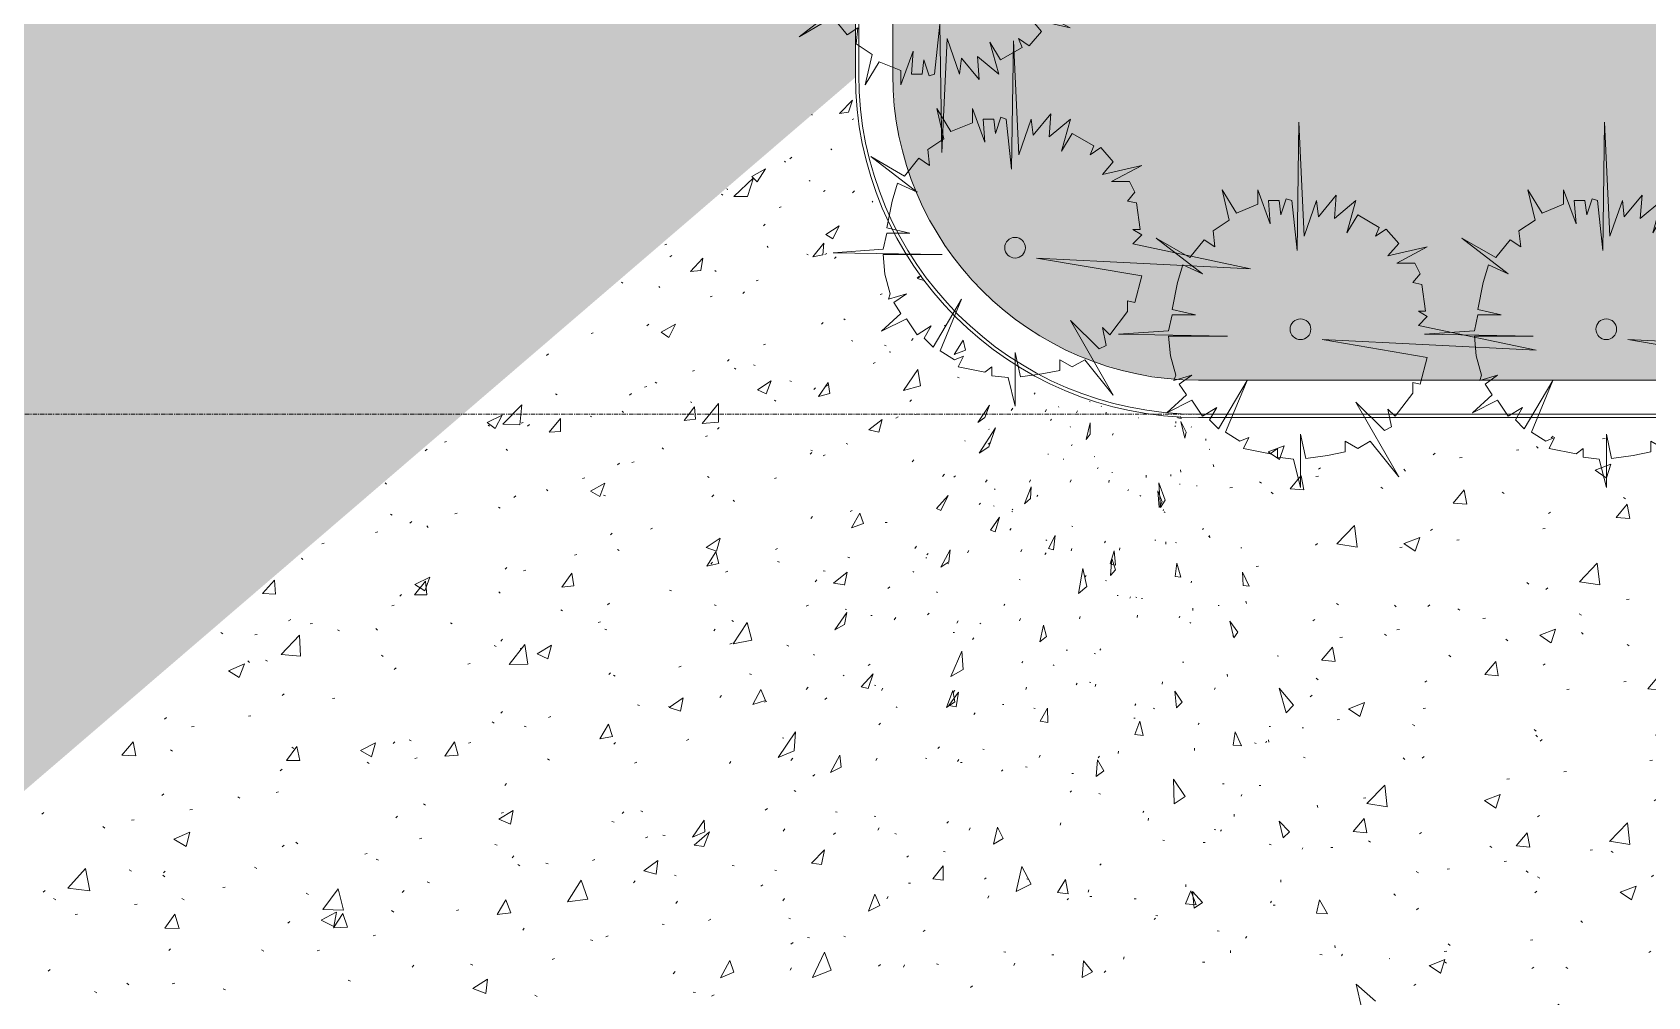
# Model space of a CAD drawing. Header units: millimetres. Extents: x 5357 to 259384, y -16348 to 109893.
# Drawn here: x 28671 to 33425, y 15522 to 18361 of the extents above; entities that cross this region are included whole.
import ezdxf

# ---------------------------------------------------------------- set-up
doc = ezdxf.new("R2010")
doc.units = ezdxf.units.MM
doc.linetypes.add('Grid Line', pattern=[22.225, 12.7, -3.175, 3.175, -3.175])
for name, color, linetype, lineweight in [('A-FLOR', 192, 'Continuous', 9), ('A-FLOR-PATT', 8, 'Continuous', 9), ('A-WALL', 113, 'Continuous', 9), ('G-IMPT', 8, 'Continuous', 9), ('L-PLNT-1', 7, 'Continuous', 9), ('S-GRID-1', 1, 'Grid Line', 9)]:
    doc.layers.add(name, color=color, linetype=linetype, lineweight=lineweight)

# ---------------------------------------------------------------- blocks, each defined once
blk = doc.blocks.new('FP_183-TKCS_MB CẢNH QUAN CÂY XANH')
at = {"layer": 'A-FLOR-PATT'}
for p, q in [((30965.3, 18119.6), (30966.3, 18117.5)), ((31047.3, 18122.4), (31084.9, 18160.9)), ((31047.3, 18122.4), (31073.7, 18125.9)), ((31073.7, 18125.9), (31084.9, 18160.9)), ((31083.9, 18104.4), (31089.3, 18106.5)), ((30885.2, 17981.3), (30888.3, 17978.7)), ((30900.6, 17988.7), (30906.4, 17993.5)), ((31021.8, 18018.2), (31024, 18014.8)), ((30735.7, 17877.3), (30793.5, 17932.7)), ((30776.5, 17877.5), (30793.5, 17932.7)), ((30788.6, 17936.2), (30829.3, 17958.7)), ((30788.6, 17936.2), (30804.8, 17921)), ((30804.8, 17921), (30829.3, 17958.7)), ((30957.1, 17924.8), (30960.4, 17922.4)), ((30699.9, 17884.7), (30703.1, 17882)), ((30715.1, 17900.8), (30717.3, 17897.1)), ((30735.7, 17877.3), (30776.5, 17877.5)), ((30999.5, 17892.7), (31005.1, 17894.9)), ((31085.2, 17888.9), (31090.6, 17893.9)), ((30869.6, 17844.8), (30875.3, 17846.8)), ((31142.5, 17864.3), (31145.4, 17861.3)), ((30822.7, 17791.1), (30828.3, 17796)), ((31006.3, 17766.1), (31045.5, 17791.1)), ((31026.8, 17753.3), (31045.6, 17791.1)), ((30533.1, 17735.2), (30539.1, 17736.9)), ((30967.9, 17700.5), (31000.3, 17740.4)), ((30997.9, 17705.5), (31000.3, 17740.3)), ((31006.3, 17766.1), (31026.8, 17753.4)), ((30547.2, 17699.7), (30553.1, 17704.4)), ((30608.8, 17656.9), (30644.5, 17696)), ((30638.8, 17659.4), (30644.5, 17695.9)), ((30833.8, 17731.3), (30836.7, 17727.9)), ((30950.7, 17707.7), (30954.6, 17705.5)), ((30967.9, 17700.5), (30997.9, 17705.6)), ((31003.5, 17707.2), (31009.3, 17709.5)), ((31031.8, 17695), (31037.1, 17700.2)), ((30608.8, 17656.9), (30638.8, 17659.4)), ((30680, 17659.6), (30683.8, 17657)), ((31275.1, 17636.8), (31280.1, 17642.1)), ((31276.6, 17636.7), (31287.3, 17644.7)), ((30405.5, 17625.9), (30409.2, 17623)), ((30515, 17613.1), (30517.9, 17609.3)), ((30761.9, 17592.1), (30767.4, 17597.1)), ((30801.6, 17629.5), (30807.5, 17631.7)), ((31166.7, 17588.8), (31172.6, 17591.6)), ((31276.6, 17636.7), (31297.8, 17629.8)), ((30666.2, 17582.1), (30672.2, 17584.1)), ((30480.1, 17497), (30485.8, 17501.9)), ((30522.4, 17478.5), (30563.7, 17501.6)), ((30544.3, 17463), (30563.7, 17501.6)), ((30994.1, 17501.7), (30999.2, 17507)), ((31059.3, 17517.8), (31063.2, 17515)), ((31354.7, 17496.8), (31360.7, 17500.2)), ((30315.9, 17474.4), (30322, 17476.1)), ((30522.4, 17478.5), (30544.3, 17463)), ((31081.8, 17453.9), (31086.5, 17452.2)), ((31258.3, 17454), (31263.2, 17459.5)), ((31384.6, 17412.4), (31410.4, 17454.4)), ((31418.1, 17425.5), (31410.4, 17454.4)), ((30184.8, 17409.4), (30190.7, 17414.1)), ((30823.4, 17440.6), (30829.4, 17443)), ((31179.6, 17440.1), (31183.9, 17437.7)), ((31192.9, 17420.8), (31197.9, 17419.5)), ((31384.6, 17412.4), (31418.1, 17425.5)), ((30613.9, 17363.4), (30620, 17365.5)), ((30717.2, 17392.5), (30722.5, 17397.5)), ((30737.7, 17372.4), (30741.5, 17369.1)), ((30793.6, 17381.9), (30798.2, 17379.7)), ((31146.1, 17386.2), (31152.1, 17389.2)), ((31235.3, 17306.5), (31277.8, 17368.1)), ((31285.5, 17320.6), (31277.8, 17368)), ((30473.4, 17316.5), (30479.5, 17318.4)), ((30504.5, 17331.2), (30508.9, 17328.6)), ((30805.8, 17308.8), (30845.8, 17335)), ((30805.8, 17308.8), (30831.5, 17296.7)), ((30831.5, 17296.7), (30845.8, 17335)), ((30900.5, 17335), (30905.3, 17333)), ((30970.9, 17309.6), (30975.9, 17314.9)), ((30985.5, 17289.3), (31013.6, 17330.6)), ((31007.2, 17319.5), (31013.3, 17322.3)), ((31018.6, 17297.4), (31013.7, 17330.6)), ((31235.3, 17306.5), (31285.5, 17320.6)), ((31394.5, 17345.4), (31399.3, 17343.9)), ((30056.5, 17207.9), (30112.1, 17264.1)), ((30105.7, 17205.6), (30112.1, 17264)), ((30211.5, 17297.1), (30215.9, 17294.1)), ((30429.2, 17292.7), (30434.8, 17297.7)), ((30589.7, 17217.9), (30620.5, 17258.4)), ((30608, 17273.5), (30612.7, 17271.1)), ((30622.7, 17222.3), (30620.5, 17258.4)), ((30642.2, 17209.4), (30690.5, 17268.1)), ((30691.1, 17213.1), (30690.5, 17268.1)), ((30855.7, 17278.1), (30859.9, 17275.1)), ((30985.5, 17289.3), (31018.6, 17297.4)), ((31254.1, 17273.8), (31258.8, 17279.5)), ((30009.7, 17212.1), (30053.7, 17233.5)), ((30009.7, 17212.1), (30033.9, 17194.3)), ((30033.9, 17194.3), (30053.7, 17233.5)), ((30109.8, 17210.5), (30116.2, 17212.2)), ((30192.1, 17184.4), (30226, 17224)), ((30225.5, 17186), (30226, 17224)), ((30313.2, 17231.5), (30317.7, 17228.7)), ((30407.7, 17245.5), (30411.5, 17241.7)), ((30589.7, 17217.9), (30622.6, 17222.3)), ((30642.2, 17209.4), (30691.1, 17213.1)), ((31133.1, 17190.7), (31172.2, 17221.1)), ((31162.2, 17183.9), (31172.3, 17221.1)), ((31213, 17225.3), (31219.1, 17228.7)), ((31266.2, 17237.2), (31271.7, 17236.4)), ((30012.6, 17204.4), (30017.1, 17201.3)), ((30056.5, 17207.9), (30105.7, 17205.6)), ((30128.9, 17201.7), (30134.7, 17206.5)), ((30192.1, 17184.4), (30225.5, 17186)), ((30652.5, 17171.2), (30658.7, 17173.6)), ((30687.5, 17192.9), (30692.7, 17198.1)), ((31133.1, 17190.6), (31162.2, 17183.9)), ((29827.1, 17128.9), (29833.1, 17133.6)), ((29884, 17154.5), (29890.6, 17156.1)), ((30066.3, 17133.7), (30070.1, 17129.6)), ((30524.8, 17137.7), (30529, 17134.2)), ((30960.8, 17118.9), (30965.7, 17124.4)), ((30962.2, 17130.6), (30967.6, 17129.1)), ((30998.5, 17114.1), (31004.7, 17117.1)), ((31066.6, 17150.8), (31071.4, 17148.4)), ((30393.7, 17087.3), (30399.1, 17092.4)), ((30435.8, 17094.3), (30442.1, 17096.4)), ((31261, 17096.3), (31265.7, 17102.1)), ((29709.9, 17034.8), (29713.9, 17030.5)), ((30290.5, 17047.8), (30296.9, 17049.7)), ((30314.3, 17009.9), (30356.2, 17033.8)), ((30341.3, 16994.4), (30356.2, 17033.8)), ((30658.3, 17053), (30663.5, 17050.9)), ((30855.6, 17047.2), (30861.9, 17050)), ((30088.4, 16992.1), (30094.1, 16997)), ((30184.6, 17015.4), (30188.8, 17011.5)), ((30314.3, 17009.9), (30341.3, 16994.4)), ((30352.6, 16998.9), (30357.7, 16996.3)), ((30671.6, 16993.9), (30676.7, 16999.2)), ((30733.5, 16983.3), (30738.2, 16980.3)), ((29725.6, 16942.9), (29730.7, 16939.6)), ((29914.6, 16943.4), (29921.2, 16945.1)), ((30042.8, 16963.6), (30047.9, 16960.6)), ((30962.7, 16930.1), (30967.5, 16935.7)), ((31077.9, 16950.4), (31084.2, 16953.8)), ((31082.3, 16902.6), (31107, 16945.5)), ((31117.8, 16914.8), (31107, 16945.5)), ((29681.2, 16888.7), (29688, 16890.2)), ((29782.5, 16916.3), (29788.3, 16921.1)), ((29832, 16908.1), (29836.3, 16903.8)), ((30372.5, 16881.5), (30377.7, 16886.7)), ((30490.3, 16898.8), (30496.7, 16901.1)), ((31082.3, 16902.6), (31117.8, 16914.8)), ((31181.3, 16918.2), (31187.2, 16917.6)), ((29523, 16855.5), (29529.9, 16856.9)), ((30393.3, 16839), (30398, 16835.5)), ((30654.7, 16844.7), (30695.2, 16872.2)), ((30654.7, 16844.7), (30684.6, 16833.4)), ((30656.4, 16789.7), (30683.3, 16831.7)), ((30691.9, 16797), (30683.3, 16831.7)), ((30684.7, 16833.4), (30695.2, 16872.2)), ((30858, 16838.7), (30864.4, 16841.7)), ((29463.4, 16813.5), (29467.8, 16809)), ((30062.5, 16781), (30068, 16786)), ((30267, 16822.2), (30273.5, 16824.3)), ((30656.4, 16789.7), (30691.9, 16797)), ((30668.4, 16795.8), (30673.3, 16801.2)), ((30864.6, 16803.1), (30870.4, 16801.7)), ((31071.5, 16816.4), (31076.9, 16814.4)), ((29348.5, 16708.7), (29383.9, 16748)), ((29386.6, 16707.5), (29383.9, 16748)), ((29796, 16704.7), (29828.3, 16745)), ((29797.2, 16735.4), (29841.4, 16757.4)), ((29797.2, 16735.4), (29826.2, 16717.2)), ((29826.2, 16717.2), (29841.4, 16757.4)), ((29832.6, 16705.5), (29828.3, 16745)), ((30117.2, 16776), (30123.7, 16778)), ((30229.3, 16728.1), (30258.7, 16769.2)), ((30265.1, 16731.6), (30258.7, 16769.2)), ((30711.5, 16771.6), (30717.9, 16774.4)), ((30975.5, 16743.3), (30980.2, 16749)), ((30998.3, 16775.8), (31004.2, 16774.8)), ((31029.4, 16739.4), (31069, 16771.8)), ((31029.4, 16739.4), (31061.9, 16734.1)), ((31062, 16734), (31069, 16771.8)), ((29348.5, 16708.6), (29386.5, 16707.5)), ((29752.5, 16701.6), (29758.2, 16706.5)), ((29796, 16704.7), (29832.6, 16705.5)), ((30043.8, 16714.1), (30048.6, 16710.1)), ((30229.3, 16728.1), (30265.1, 16731.6)), ((30546.8, 16719.1), (30552.5, 16717)), ((29729.6, 16673.2), (29736.4, 16674.9)), ((30226.4, 16660.7), (30232.1, 16658.1)), ((30364.4, 16675.8), (30369.5, 16681)), ((30678.1, 16675.6), (30684, 16673.8)), ((30949.1, 16671.6), (30955.5, 16675)), ((29225.7, 16594.1), (29231.5, 16590.5)), ((29425.7, 16628.2), (29431.7, 16633)), ((29489.1, 16619.8), (29496.1, 16621.2)), ((29569.2, 16602), (29574.9, 16598.7)), ((29682.2, 16605.6), (29687.1, 16601.2)), ((29901.5, 16623.1), (29907.1, 16620)), ((30336.4, 16623.3), (30343, 16625.6)), ((30356, 16604.1), (30361.8, 16601.7)), ((30676.6, 16598.8), (30681.4, 16604.4)), ((30729.8, 16629.1), (30735.1, 16626.4)), ((30733.6, 16561), (30774.9, 16623.6)), ((30788.6, 16571.7), (30774.9, 16623.6)), ((29326.1, 16587.4), (29333.3, 16588.8)), ((29403.7, 16529.4), (29457.1, 16586.3)), ((29460.6, 16524.5), (29457.1, 16586.3)), ((30030.3, 16556.1), (30036, 16553.2)), ((30050.2, 16569.1), (30055.5, 16574.2)), ((30074.3, 16499.6), (30120.9, 16559.1)), ((30106.9, 16547), (30113.5, 16549.1)), ((30129.4, 16500.6), (30120.9, 16559.1)), ((30157.3, 16531.8), (30199.6, 16556.8)), ((30188.6, 16516.6), (30199.6, 16556.8)), ((30724.3, 16559.7), (30730.8, 16562.7)), ((30733.6, 16561), (30788.6, 16571.7)), ((30891.9, 16556.7), (30897.5, 16554.5)), ((29248.6, 16481.8), (29295.7, 16502.2)), ((29280.4, 16461.4), (29295.7, 16502.2)), ((29305.2, 16510.7), (29310.3, 16506.1)), ((29357.6, 16513.2), (29363.4, 16509.7)), ((29403.7, 16529.4), (29460.6, 16524.5)), ((29698.6, 16527.1), (29704.3, 16523.9)), ((29952.9, 16501.2), (29959.6, 16503.1)), ((30074.3, 16499.6), (30129.4, 16500.6)), ((30157.3, 16531.8), (30188.6, 16516.6)), ((29248.6, 16481.8), (29280.4, 16461.4)), ((29736.3, 16485.1), (29741.8, 16490.1)), ((30368.3, 16470.3), (30373.3, 16475.7)), ((30381.4, 16468.7), (30386.8, 16465.4)), ((30574.4, 16492.5), (30580.9, 16495.3)), ((30781.7, 16472.1), (30787.9, 16470.8)), ((29406.7, 16408.5), (29412.5, 16413.3)), ((30545.5, 16373.4), (30586.4, 16402.4)), ((30579, 16362.8), (30586.4, 16402.4)), ((30695.1, 16403.2), (30699.8, 16408.9)), ((30791.8, 16382.7), (30815.6, 16426.4)), ((30829.2, 16393.8), (30815.6, 16426.4)), ((29554.4, 16399.8), (29561.4, 16401.4)), ((30050.2, 16356.7), (30055.4, 16362)), ((30451.9, 16381.7), (30458.1, 16379.7)), ((30543.6, 16376.3), (30549.2, 16373.4)), ((30545.5, 16373.4), (30579, 16362.8)), ((30791.8, 16382.7), (30829.1, 16393.8)), ((30826.2, 16388.8), (30832.8, 16392.2)), ((29059.9, 16339), (29066, 16343.7)), ((29139.8, 16316.1), (29147.2, 16317.4)), ((29307.2, 16347.6), (29314.4, 16349)), ((30024.6, 16331.1), (30030.1, 16327.3)), ((30118.8, 16318.8), (30125, 16316.2)), ((30190.2, 16344.4), (30196.9, 16346.7)), ((30341.5, 16281.5), (30367.2, 16324.2)), ((30379.2, 16287.8), (30367.2, 16324.2)), ((28934.8, 16232.9), (28968.5, 16272.9)), ((28976.2, 16230.8), (28968.5, 16272.8)), ((29636.8, 16246.9), (29681.1, 16269.7)), ((29669.9, 16228.5), (29681.2, 16269.7)), ((29732.8, 16267.4), (29738.2, 16272.5)), ((29780.6, 16278.5), (29786.7, 16275.4)), ((29885.8, 16230.7), (29913.8, 16272.4)), ((29924.1, 16233.3), (29913.8, 16272.4)), ((29955, 16268.6), (29961.8, 16270.7)), ((30341.5, 16281.5), (30379.2, 16287.8)), ((30383.1, 16265.4), (30388, 16270.9)), ((30597, 16276.8), (30603.6, 16279.8)), ((28934.8, 16232.9), (28976.2, 16230.8)), ((29077.8, 16249.1), (29084.2, 16245.4)), ((29419.5, 16217.9), (29450.2, 16258.7)), ((29419.5, 16217.9), (29458.9, 16217.8)), ((29434.7, 16256.5), (29440.9, 16253)), ((29458.9, 16217.8), (29450.2, 16258.7)), ((29636.8, 16246.9), (29669.9, 16228.5)), ((29657.1, 16212.9), (29662.7, 16208.6)), ((29797.1, 16223.2), (29804, 16225.1)), ((29885.8, 16230.7), (29924.1, 16233.3)), ((30187.9, 16222.1), (30193.6, 16218.5)), ((30443.9, 16209.6), (30450.6, 16212.5)), ((30722.7, 16208.6), (30727.4, 16214.5)), ((29400.7, 16186.7), (29406.3, 16191.6)), ((29052.4, 16114.1), (29058.3, 16118.9)), ((29388.5, 16123.3), (29395.7, 16124.8)), ((30061.7, 16144.1), (30066.7, 16149.5)), ((29135.1, 16072.2), (29142.5, 16073.5)), ((29276.2, 16111), (29281.9, 16106.3)), ((29823, 16090.1), (29828.7, 16086)), ((30044.1, 16044.5), (30086.6, 16070.7)), ((30079, 16029.7), (30086.6, 16070.6)), ((30461.8, 16069.6), (30467.8, 16066.7)), ((28699, 16059.4), (28705.2, 16064.1)), ((28878.5, 16022.9), (28884.4, 16018)), ((28963.5, 16041.6), (28971.1, 16042.8)), ((29741.2, 16048.8), (29746.4, 16054)), ((30044.1, 16044.5), (30078.9, 16029.7)), ((30051.4, 16062), (30058.3, 16064.3)), ((30377, 16038.3), (30383.5, 16036.4)), ((30407.7, 16061), (30412.5, 16066.7)), ((29087.9, 15985.8), (29134.8, 16006.7)), ((29087.9, 15985.8), (29123.6, 15964.8)), ((29123.6, 15964.8), (29134.8, 16006.7)), ((29446.5, 15976.9), (29452.4, 15972.5)), ((29810.9, 15986.8), (29817.9, 15988.8)), ((30475.5, 15989.7), (30482.3, 15992.8)), ((30526.9, 15998.1), (30533.6, 15996.5)), ((29406.7, 15963.2), (29412.1, 15968.3)), ((29649.4, 15941.8), (29656.5, 15943.7)), ((29683.1, 15927), (29689.7, 15924)), ((30032.9, 15970.5), (30039.4, 15968)), ((30083.4, 15931.4), (30088.3, 15936.8)), ((28775.9, 15841.7), (28827.3, 15899.4)), ((28840.2, 15834.1), (28827.3, 15899.4)), ((28956.6, 15895.8), (28963.4, 15892)), ((29055.6, 15879.7), (29061.6, 15874.9)), ((29057, 15887), (29062.7, 15891.9)), ((29325.3, 15903.3), (29332, 15899.9)), ((30099.9, 15910.9), (30106, 15907.3)), ((30182.7, 15915.5), (30189.4, 15913.3)), ((30319.6, 15922.8), (30326.4, 15925.6)), ((30471.3, 15892.8), (30512.5, 15923.5)), ((30471.3, 15892.8), (30507.7, 15883)), ((30507.7, 15883), (30512.5, 15923.5)), ((28703, 15829.7), (28708.9, 15834.4)), ((28775.9, 15841.7), (28840.2, 15834.2)), ((29231.5, 15843.4), (29238.8, 15844.9)), ((29525.9, 15779.2), (29570.9, 15839.6)), ((29586.8, 15777.3), (29570.9, 15839.6)), ((29760.2, 15829.4), (29765.3, 15834.7)), ((29833.5, 15859.9), (29840.1, 15857.1)), ((30246.6, 15801.8), (30286.7, 15865.6)), ((30306, 15808.9), (30286.7, 15865.6)), ((30441, 15857.1), (30445.7, 15862.9)), ((28733.3, 15811), (28740.3, 15807)), ((28972.3, 15793.5), (28979.9, 15794.8)), ((29111.7, 15811.4), (29118.5, 15807.7)), ((29477.3, 15826.5), (29484, 15823.2)), ((30039.8, 15764), (30064.5, 15807.5)), ((30079.6, 15769.2), (30064.5, 15807.5)), ((30246.6, 15801.8), (30306, 15808.9)), ((28796.9, 15763.7), (28804.6, 15765)), ((29061.4, 15723.6), (29090.5, 15765.1)), ((29103.5, 15722.6), (29090.6, 15765.1)), ((29423.7, 15738.4), (29429, 15743.6)), ((29521.5, 15747.3), (29565.9, 15771)), ((29521.5, 15747.3), (29558.2, 15728.9)), ((29525.9, 15779.2), (29586.7, 15777.3)), ((29557.9, 15725.1), (29584.7, 15767.6)), ((29558.2, 15728.9), (29566, 15771)), ((29598.6, 15726.8), (29584.7, 15767.6)), ((29728.7, 15775.6), (29734.9, 15771.5)), ((29919.5, 15776), (29926.5, 15778.3)), ((30039.8, 15764), (30079.5, 15769.2)), ((29061.4, 15723.6), (29103.5, 15722.6)), ((29557.9, 15725.1), (29598.6, 15726.8)), ((29674.1, 15701.4), (29681.3, 15703.4)), ((30114.4, 15718.5), (30119.2, 15724.1)), ((30314.1, 15689.8), (30321, 15687.9)), ((30359.6, 15698.2), (30366.5, 15701.2)), ((29072.8, 15657.9), (29078.3, 15662.9)), ((29346.1, 15660.3), (29352.3, 15655.8)), ((29509.4, 15657), (29516.6, 15658.9)), ((28718.3, 15597.5), (28724, 15602.3)), ((29788.9, 15609.3), (29793.9, 15614.7)), ((29960.7, 15617.6), (29967.7, 15615.1)), ((30201.1, 15631.6), (30208.1, 15634.4)), ((28949.3, 15561.9), (28955.7, 15557)), ((29082.8, 15560.2), (29090.3, 15561.7)), ((29601.1, 15571.1), (29608.1, 15568)), ((29967.7, 15546.6), (30010.4, 15574)), ((29967.7, 15546.6), (30005.5, 15532.1)), ((30005.5, 15532.1), (30010.4, 15574)), ((28854, 15537.8), (28861.2, 15534)), ((29233.1, 15545.8), (29240.2, 15542.3)), ((30150.4, 15526.3), (30156.9, 15523))]:
    blk.add_line(p, q, dxfattribs=at)
blk = doc.blocks.new('FP_185-TKCS_MB CẢNH QUAN CÂY XANH')
at = {"layer": 'A-FLOR-PATT'}
for p, q in [((31453.5, 17212.7), (31488.6, 17263.7)), ((31474.1, 17227.6), (31488.6, 17263.6)), ((31619.5, 17295.7), (31623.1, 17299.9)), ((31691.1, 17259.3), (31692.1, 17257.3)), ((31782.8, 17273.8), (31784.3, 17273.2)), ((31816.6, 17260.4), (31818.1, 17259.9)), ((31453.5, 17212.7), (31474.1, 17227.6)), ((31552, 17247.5), (31556.5, 17254.4)), ((31652.5, 17243.8), (31656, 17250.6)), ((31667.5, 17217.8), (31670.5, 17222.1)), ((31744.8, 17240.4), (31747.3, 17247.2)), ((31772.9, 17161.9), (31784.3, 17211.5)), ((31785, 17177.8), (31784.3, 17211.5)), ((31830.2, 17236), (31831.7, 17242.7)), ((31926.6, 17226.3), (31928.2, 17225.9)), ((32036.8, 17210.5), (32036.9, 17215)), ((32042.9, 17226.5), (32042.5, 17230.4)), ((32042.9, 17226.5), (32052, 17224.3)), ((32052, 17224.3), (32050.1, 17229.9)), ((32063.6, 17166.7), (32051.6, 17215.8)), ((32066.9, 17184.1), (32051.6, 17215.8)), ((31458.1, 17122.4), (31505.6, 17196.9)), ((31485.9, 17192.7), (31487.7, 17191.8)), ((31486.7, 17141), (31505.6, 17196.9)), ((31725.4, 17201), (31726.7, 17199.1)), ((31772.9, 17161.9), (31785, 17177.8)), ((31850.2, 17175.6), (31851.9, 17180)), ((32033.8, 17202.2), (32035.7, 17200.7)), ((32063.6, 17166.7), (32066.9, 17184.1)), ((32081.4, 17199.2), (32083.1, 17199)), ((32125.4, 17159.7), (32125, 17164.3)), ((31416, 17159.6), (31417, 17157.4)), ((31458.1, 17122.4), (31486.7, 17141.1)), ((31484.7, 17148.7), (31488.9, 17152.9)), ((31660.3, 17119.6), (31662.2, 17118.9)), ((31729.2, 17143.8), (31731.9, 17148.1)), ((32134.8, 17133.9), (32137.1, 17132.5)), ((31704.7, 17104.8), (31706.6, 17104.1)), ((31796.5, 17112.7), (31798.2, 17110.9)), ((31805.8, 17075.6), (31807.9, 17080)), ((32051.5, 17066.6), (32050.6, 17073.4)), ((32148.7, 17081.9), (32146.8, 17088.7)), ((31350.3, 17053.1), (31355.6, 17059.9)), ((31383.7, 17051.4), (31388.3, 17055.6)), ((31476.8, 17037.1), (31481.1, 17043.9)), ((31591.8, 16973.1), (31611.1, 17023.1)), ((31605.6, 17036.8), (31608.8, 17043.6)), ((31609.4, 16988.7), (31611.1, 17023.1)), ((31726.1, 17036.8), (31728.3, 17043.6)), ((31839.7, 17035.5), (31840.9, 17042.3)), ((31847.9, 17065.7), (31850, 17065.2)), ((31949.3, 17050.6), (31949.4, 17057.3)), ((31991.6, 16962.5), (31986.5, 17035.1)), ((32005.7, 16984.1), (31986.5, 17035.1)), ((32021.5, 17054.7), (32022.3, 17059.2)), ((32047.5, 17031.1), (32049.7, 17030.9)), ((32097.2, 17025.7), (32099.4, 17025.5)), ((31332.7, 16958.9), (31366.7, 16997.3)), ((31345.4, 16953.3), (31366.7, 16997.3)), ((31458.1, 16970.8), (31462.2, 16975.1)), ((31503.3, 17017), (31504.9, 17014.9)), ((31591.8, 16973.1), (31609.4, 16988.7)), ((31627.4, 16994.4), (31630.6, 16998.7)), ((31895.7, 17011.1), (31897.4, 17015.5)), ((31931, 16997.1), (31933.3, 16995.4)), ((31987.5, 16962), (31983.3, 17011.1)), ((31996.4, 16978.8), (31983.3, 17011.1)), ((31987.5, 16962), (31996.4, 16978.8)), ((31991.6, 16962.5), (32005.7, 16984.1)), ((31332.7, 16958.9), (31345.4, 16953.3)), ((31491.3, 16895.7), (31518, 16934)), ((31499.6, 16966.7), (31502, 16966)), ((31505, 16890.9), (31518, 16934)), ((31554.4, 16950.6), (31556.9, 16949.9)), ((31555.2, 16957.4), (31557.1, 16955.5)), ((31999.5, 16952.2), (32000.6, 16956.7)), ((32002.8, 16949.4), (32005.3, 16947.8)), ((31491.3, 16895.7), (31505, 16890.9)), ((31548.1, 16895.7), (31551.7, 16900)), ((31661.8, 16841.3), (31681.3, 16879.7)), ((31676.5, 16837.2), (31681.3, 16879.7)), ((31730.7, 16907.2), (31733.3, 16906.7)), ((32116.2, 16896.8), (32116.9, 16901.3)), ((32132.6, 16877.7), (32135.5, 16876.2)), ((32137.2, 16872.8), (32136.1, 16879.6)), ((31268.3, 16841.1), (31273.3, 16848)), ((31345.3, 16786.9), (31372.4, 16837.3)), ((31368.3, 16802.4), (31372.4, 16837.3)), ((31423.6, 16828.6), (31427.6, 16835.4)), ((31580.4, 16831.7), (31583.4, 16838.5)), ((31654.5, 16867), (31656.8, 16865.2)), ((31661.8, 16841.3), (31676.5, 16837.2)), ((31729, 16834.9), (31730.9, 16841.6)), ((31827.2, 16858.6), (31829.5, 16862.9)), ((31843.2, 16795.9), (31855.4, 16834.5)), ((31858.8, 16792.5), (31855.4, 16834.5)), ((31870.6, 16836.5), (31871.5, 16843.2)), ((31975, 16865.9), (31977.7, 16865.6)), ((32007.6, 16854.3), (32007.5, 16861.1)), ((32035.6, 16858.8), (32038.2, 16858.5)), ((32227.7, 16843.6), (32230.5, 16843.5)), ((31300.8, 16814.5), (31303.6, 16813.7)), ((31303.5, 16822.4), (31308.2, 16826.7)), ((31345.3, 16786.9), (31368.3, 16802.4)), ((31366.1, 16797.4), (31369, 16796.6)), ((31651.6, 16824.1), (31654.8, 16828.5)), ((31843.2, 16795.9), (31858.8, 16792.5)), ((31844.9, 16762.3), (31848.5, 16811.7)), ((31859.3, 16778.8), (31848.5, 16811.7)), ((32034.6, 16759.5), (32039.5, 16798.4)), ((32051, 16756.9), (32039.5, 16798.4)), ((31263.1, 16774), (31265.3, 16771.9)), ((31575.2, 16750.3), (31578.2, 16749.7)), ((31749.8, 16709.1), (31763.2, 16782.2)), ((31775.1, 16729.8), (31763.2, 16782.2)), ((31769.9, 16758), (31772.6, 16762.4)), ((31829.4, 16747.8), (31832.3, 16746.1)), ((31844.9, 16762.3), (31859.3, 16778.8)), ((32034.6, 16759.5), (32051, 16756.9)), ((32081.5, 16740.5), (32082.8, 16745)), ((32235.3, 16732.2), (32232.9, 16771.4)), ((32252.4, 16730.3), (32232.9, 16771.4)), ((31189.3, 16724.1), (31194.5, 16728.4)), ((31332.6, 16713.6), (31335.1, 16711.6)), ((31749.8, 16709.1), (31775, 16729.8)), ((31863.9, 16703.1), (31867, 16702.7)), ((31901.3, 16695.2), (31903.5, 16699.6)), ((31919.2, 16698.4), (31922.3, 16696.8)), ((31935.3, 16694.4), (31938.4, 16694.1)), ((32235.3, 16732.2), (32252.4, 16730.3)), ((31033.2, 16602), (31068.2, 16652.9)), ((31061.7, 16617.4), (31068.2, 16652.9)), ((31063.8, 16662.6), (31067.1, 16661.7)), ((31139.5, 16644.6), (31142.9, 16643.9)), ((31305.8, 16646.5), (31310.5, 16650.8)), ((31530.1, 16673.6), (31533.9, 16677.9)), ((31753.4, 16634.4), (31755.1, 16641.2)), ((31922.9, 16638.8), (31923.6, 16645.6)), ((32046.5, 16637.6), (32048.3, 16642.1)), ((32087.2, 16659.2), (32086.9, 16665.9)), ((32161.5, 16673.9), (32164.7, 16673.7)), ((32244.3, 16680), (32242.9, 16686.7)), ((31033.2, 16602), (31061.7, 16617.4)), ((31208.2, 16631.2), (31213, 16638)), ((31381.4, 16594.5), (31384.9, 16593.9)), ((31392.1, 16622), (31395.9, 16628.9)), ((31460.1, 16621.5), (31463, 16619.6)), ((31577, 16628.3), (31579.7, 16635.1)), ((31636.1, 16566.6), (31647.5, 16616.2)), ((31656, 16582.8), (31647.5, 16616.2)), ((32077.8, 16623.7), (32081.3, 16622.1)), ((32207.6, 16578.3), (32195.6, 16627.4)), ((32218.7, 16595.7), (32195.6, 16627.3)), ((32207.6, 16578.3), (32218.7, 16595.7)), ((31437.8, 16574.1), (31442, 16578.5)), ((31636.1, 16566.6), (31656, 16582.8)), ((31813.3, 16541.9), (31816.1, 16546.3)), ((32204.6, 16583.2), (32205.8, 16587.7)), ((30970.3, 16529.9), (30973.1, 16527.8)), ((31131.4, 16496.8), (31136.7, 16501.1)), ((31374.3, 16465.1), (31406.4, 16538.9)), ((31410.7, 16485.2), (31406.4, 16538.9)), ((31583.1, 16504.9), (31586.8, 16509.3)), ((31675.3, 16499.4), (31678.8, 16497.6)), ((31714.3, 16542.3), (31717.9, 16541.8)), ((31796.4, 16532.2), (31800, 16531.7)), ((32056.5, 16507), (32060.2, 16506.7)), ((32335, 16525.8), (32339.2, 16524.4)), ((31057.5, 16468.9), (31060.6, 16466.8)), ((31110.3, 16434.3), (31146.3, 16472.9)), ((31131.4, 16429.5), (31146.3, 16472.9)), ((31374.3, 16465.1), (31410.7, 16485.2)), ((32188.3, 16465), (32187.7, 16471.8)), ((30948.8, 16426.4), (30954.4, 16433.3)), ((31110.3, 16434.3), (31131.4, 16429.5)), ((31149.4, 16439.3), (31153.3, 16438.6)), ((31170, 16423.2), (31174.6, 16430.1)), ((31361.3, 16373.7), (31380.5, 16423.7)), ((31368.2, 16379.8), (31396.9, 16418.3)), ((31386.7, 16389.7), (31380.5, 16423.6)), ((31382.5, 16417.2), (31386, 16424.1)), ((31390.2, 16375.6), (31396.9, 16418.3)), ((31595.2, 16426.5), (31597.6, 16433.3)), ((31743.1, 16440.7), (31746.4, 16445.1)), ((31783, 16448.5), (31786.8, 16446.9)), ((31799.4, 16435.4), (31800.8, 16442.2)), ((31996.7, 16442.4), (31997.1, 16449.1)), ((32038.4, 16372.3), (32034.1, 16421.4)), ((32055, 16389.3), (32034.1, 16421.4)), ((32150.5, 16426.4), (32152.3, 16430.9)), ((32361.4, 16357.5), (32341, 16430.1)), ((32382.8, 16380.3), (32341, 16430.1)), ((31004.1, 16397.5), (31009.9, 16401.9)), ((31213.2, 16375.6), (31216.7, 16373.6)), ((31361.3, 16373.7), (31386.7, 16389.7)), ((31368.2, 16379.8), (31390.2, 16375.6)), ((31442, 16353.3), (31446.3, 16357.6)), ((31526.1, 16382.8), (31530.2, 16382.3)), ((31619, 16371.5), (31623.1, 16371)), ((31637.2, 16333), (31658.6, 16371.6)), ((31660.1, 16329.4), (31658.6, 16371.6)), ((31915.9, 16379.6), (31918.7, 16384)), ((31970.3, 16371.3), (31974.5, 16369.7)), ((32038.4, 16372.3), (32055, 16389.3)), ((32361.4, 16357.5), (32382.8, 16380.3)), ((31162.7, 16322.9), (31167.9, 16327.2)), ((31637.2, 16333), (31660.1, 16329.4)), ((31912.9, 16342.2), (31917.1, 16341.9)), ((31916.4, 16294), (31930.5, 16332.8)), ((31940.1, 16291.1), (31930.5, 16332.8)), ((32102.7, 16323.3), (32105, 16327.7)), ((32311.1, 16317.5), (32315.4, 16317.3)), ((32408.5, 16314), (32412.8, 16313.8)), ((30866, 16226.6), (30916.9, 16301.4)), ((30879, 16284.3), (30883.4, 16283.5)), ((30913.5, 16246.4), (30916.9, 16301.4)), ((31916.4, 16294), (31940.1, 16291.1)), ((32205.1, 16262.9), (32211.8, 16301.9)), ((32205.1, 16262.9), (32229.5, 16260.6)), ((32229.5, 16260.6), (32211.8, 16301.9)), ((32268.6, 16269.4), (32273.3, 16268)), ((32302, 16269.7), (32303.8, 16274.2)), ((32310.6, 16271.8), (32309.7, 16278.6)), ((30866, 16226.6), (30913.5, 16246.4)), ((30904.1, 16217.1), (30909.4, 16224)), ((31020.6, 16182.4), (31047.6, 16232.7)), ((31051.5, 16198.3), (31047.7, 16232.7)), ((31153.7, 16217.1), (31158, 16223.9)), ((31299.6, 16224.4), (31304.2, 16223.8)), ((31336.7, 16253), (31341.5, 16257.4)), ((31394.5, 16214.1), (31397.7, 16220.9)), ((31403.2, 16212), (31407.7, 16211.5)), ((31468.7, 16251.3), (31472.8, 16249.5)), ((31634.9, 16226.2), (31637.1, 16233)), ((31802.6, 16170.4), (31806.1, 16219.7)), ((31824.8, 16187.1), (31806.1, 16219.7)), ((31808.4, 16225.5), (31811.8, 16229.9)), ((31866.8, 16237.7), (31868, 16244.5)), ((32091.8, 16247), (32092, 16253.8)), ((32412.4, 16227.1), (32417.4, 16225.7)), ((30968.6, 16171.8), (30974.5, 16176.1)), ((31020.6, 16182.4), (31051.5, 16198.3)), ((31523.7, 16186.1), (31528, 16190.5)), ((31594.3, 16199.3), (31598.7, 16197.6)), ((31730.6, 16179.2), (31735.3, 16178.8)), ((31802.6, 16170.4), (31824.8, 16187.1)), ((30913.8, 16128.7), (30917.9, 16126.7)), ((31725.4, 16123.8), (31729.2, 16128.2)), ((31810.3, 16120), (31815.1, 16118.4)), ((32031.5, 16090), (32029.7, 16162.8)), ((32064.1, 16111.9), (32029.7, 16162.8)), ((32174, 16149), (32178.7, 16148.7)), ((32228.5, 16112.5), (32230.9, 16117.1)), ((32282.4, 16144), (32287.2, 16143.8)), ((30828.2, 16071.6), (30834.6, 16076)), ((32031.5, 16090), (32064.1, 16111.9)), ((32454.2, 16079.3), (32453.1, 16086.1)), ((30614, 15991.4), (30648.9, 16042.3)), ((30650.4, 16007.3), (30648.9, 16042.3)), ((31034.7, 16066.4), (31039.7, 16065.8)), ((31148.9, 16053.2), (31153.9, 16052.7)), ((31363, 16033.4), (31367.9, 16037.8)), ((31696.2, 16027.3), (31698.1, 16034)), ((31939.7, 16064.2), (31943, 16068.6)), ((31955.6, 16041.2), (31956.5, 16047.9)), ((32208.3, 16052.6), (32208.2, 16059.4)), ((32352.7, 15989.9), (32340.5, 16038.9)), ((32371.5, 16007.3), (32340.5, 16038.9)), ((30614, 15991.4), (30650.4, 16007.3)), ((30618.9, 15968.7), (30664.1, 16007.7)), ((30647.3, 15964), (30664.1, 16007.7)), ((30881.4, 16009.7), (30886.4, 16016.6)), ((31028.8, 15999.8), (31034.6, 16004.1)), ((31159.2, 16012.7), (31163.2, 16019.5)), ((31209.5, 16002.9), (31214.3, 16001.1)), ((31428.2, 16012.6), (31431.2, 16019.4)), ((31500.4, 15971.5), (31511.7, 16021.1)), ((31500.4, 15971.5), (31528.1, 15988)), ((31509.8, 16017.5), (31514.9, 16017.1)), ((31528.1, 15988), (31511.7, 16021.1)), ((31998.1, 15982.5), (32003.4, 15982.2)), ((32117.5, 15976.2), (32122.7, 15975.9)), ((32149.5, 16014.8), (32154.9, 16013.3)), ((32167.9, 16009.1), (32170.8, 16013.6)), ((32352.7, 15989.9), (32371.5, 16007.3)), ((30618.9, 15968.7), (30647.3, 15964)), ((30964.6, 15915.4), (31002.4, 15954.3)), ((30993.9, 15911.3), (31002.5, 15954.3)), ((31244.8, 15932.5), (31250.1, 15936.9)), ((31353.1, 15950.1), (31358.1, 15948.3)), ((32311.5, 15970.9), (32317.1, 15969.4)), ((32408.6, 15956.3), (32410.9, 15960.8)), ((32493, 15961.8), (32498.3, 15961.7)), ((30561.6, 15880.3), (30566.3, 15878.4)), ((30731.3, 15908.3), (30736.8, 15907.7)), ((30856.2, 15894.6), (30861.7, 15894)), ((30964.6, 15915.4), (30993.9, 15911.3)), ((31321.3, 15868.7), (31351.8, 15907.5)), ((31351.5, 15865.1), (31351.8, 15907.5)), ((31566.6, 15831.8), (31583.4, 15905)), ((31610.5, 15853.1), (31583.4, 15905)), ((31812.7, 15909.4), (31816.7, 15913.8)), ((30815, 15847.3), (30821.4, 15851.7)), ((31250.4, 15856.6), (31256.1, 15856.1)), ((31321.3, 15868.7), (31351.5, 15865.1)), ((31473.5, 15867.7), (31478.3, 15872.1)), ((31566.6, 15831.8), (31610.4, 15853.1)), ((31597.7, 15869.3), (31603.2, 15867.6)), ((31688.4, 15828.6), (31711.6, 15867.4)), ((31719.4, 15825.5), (31711.6, 15867.4)), ((31778.9, 15829.6), (31780.6, 15836.4)), ((32065, 15795.1), (32080.8, 15834)), ((32065.8, 15845.7), (32066.5, 15852.5)), ((32096.8, 15792.6), (32080.8, 15834)), ((32090.4, 15782.6), (32086, 15831.8)), ((32114.8, 15799.8), (32086, 15831.8)), ((32346.1, 15859.1), (32345.8, 15865.9)), ((30564.7, 15796.6), (30570.5, 15803.6)), ((30880.4, 15804.2), (30885.2, 15811)), ((31131.9, 15774.3), (31151, 15824.3)), ((31131.9, 15774.3), (31165.1, 15790.7)), ((31165.1, 15790.7), (31151, 15824.3)), ((31186.3, 15810), (31190.1, 15816.8)), ((31483.4, 15812.5), (31486.2, 15819.3)), ((31688.4, 15828.6), (31719.4, 15825.5)), ((31716.8, 15807.2), (31721.2, 15811.7)), ((31783.6, 15817.6), (31789.3, 15817.3)), ((31913.8, 15810.2), (31919.6, 15809.9)), ((32065, 15795.1), (32096.8, 15792.6)), ((32090.4, 15782.6), (32114.8, 15799.8)), ((32315.7, 15798.8), (32318.6, 15803.3)), ((32323.5, 15792), (32329.3, 15791.8)), ((32450.6, 15768.2), (32459.1, 15807.4)), ((32483.1, 15766.3), (32459.1, 15807.4)), ((30661.6, 15746.3), (30668.5, 15750.7)), ((30897.8, 15753.7), (30903.1, 15751.9)), ((31972.5, 15749), (31976.4, 15753.5)), ((31977.8, 15761.4), (31983.8, 15759.9)), ((32450.6, 15768.2), (32483.1, 15766.3)), ((30524.9, 15735.7), (30530.9, 15735.1)), ((30952.6, 15696), (30958.6, 15695.5)), ((31059.2, 15700.4), (31064.8, 15698.6)), ((31293.2, 15714), (31298.7, 15718.4)), ((32158, 15716.2), (32164.2, 15714.7)), ((32242.2, 15695), (32245.6, 15699.5)), ((30904.1, 15677.2), (30910.5, 15681.6)), ((30967.2, 15579.2), (31002.6, 15653.1)), ((31022.3, 15600.1), (31002.7, 15653.1)), ((31530.3, 15653.8), (31536.5, 15653.4)), ((31671.5, 15645.5), (31677.7, 15645.1)), ((32197.4, 15651.1), (32197.8, 15657.9)), ((32460.3, 15646.9), (32466.9, 15645.5)), ((32505.3, 15666.3), (32504.7, 15673.1)), ((32524.2, 15643), (32527.1, 15647.5)), ((30557.5, 15589.9), (30563.1, 15596.8)), ((30697.1, 15577.9), (30724, 15628.3)), ((30697.1, 15577.9), (30735.9, 15594.3)), ((30735.9, 15594.3), (30724, 15628.3)), ((30901.3, 15600.3), (30905.8, 15607.1)), ((30967.2, 15579.2), (31022.3, 15600.1)), ((31162.1, 15612.4), (31168, 15616.8)), ((31235.1, 15608.7), (31238.6, 15615.6)), ((31332.5, 15618.5), (31338.6, 15616.8)), ((31560.2, 15613.7), (31562.7, 15620.5)), ((31761.4, 15578.5), (31764.8, 15627.8)), ((31761.4, 15578.5), (31791.4, 15595.4)), ((31791.4, 15595.4), (31764.8, 15627.8)), ((31826.1, 15593.6), (31830.7, 15598.1)), ((31883.1, 15633.1), (31884.5, 15639.9)), ((32115.3, 15624.1), (32121.6, 15623.8)), ((31432.4, 15549.6), (31437.8, 15554.1)), ((32584.1, 15486.1), (32567, 15558.7)), ((32624, 15508.8), (32567.1, 15558.7)), ((30616.1, 15535.3), (30622.6, 15534.7)), ((30670.6, 15523.5), (30677.6, 15528))]:
    blk.add_line(p, q, dxfattribs=at)
blk = doc.blocks.new('CAY MAI VAN PHUC - CAY DUC SOC_dwg-2256080-TKCS_MB CẢNH QUAN CÂY XANH')
at = {"layer": 'G-IMPT', "flags": 128}
blk.add_lwpolyline([(32.8, 479.5), (12.9, 293.4), (6.2, 771.8), (-13.8, 346.6), (-60.3, 479.5), (-67, 419.7), (-133.5, 499.4), (-126.8, 413), (-206.6, 479.5), (-173.4, 359.9), (-213.3, 426.3), (-293.1, 379.8), (-279.8, 346.6), (-319.7, 373.2), (-366.2, 320), (-326.3, 273.5), (-472.6, 306.7), (-359.6, 246.9), (-426.1, 246.9), (-446, 207.1), (-419.4, 173.8), (-452.7, 167.2), (-466, 67.5), (-439.4, 67.5), (-472.6, 47.6), (-439.4, 14.4), (-878.3, -78.6), (-80.3, -38.8), (-472.6, -105.2), (-446, -204.9), (-419.4, -198.2), (-419.4, -238.1), (-352.9, -324.5), (-326.3, -297.9), (-339.6, -364.4), (-313, -377.6), (-206.6, -271.3), (-366.2, -550.4), (-259.8, -417.5), (-213.3, -444.1), (-166.7, -417.5), (-166.7, -457.4), (-100.2, -470.7), (-19.9, -481.4), (-0.5, -390.9), (-0.5, -590.3), (26.2, -484), (86, -477.3), (86, -444.1), (112.6, -464), (212.4, -444.1), (192.4, -404.2), (225.7, -417.5), (278.9, -384.3), (199.1, -191.6), (305.5, -371), (338.7, -337.8), (312.1, -291.3), (365.3, -324.5), (405.2, -264.7), (498.3, -311.2), (425.2, -244.8), (451.8, -204.9), (405.2, -171.7), (471.7, -191.6), (465.1, -171.7), (485, -98.6), (491.7, -25.5), (272.2, -25.5), (677.9, -18.8), (491.7, -5.6), (478.4, 54.2), (391.9, 54.2), (478.4, 74.2), (458.4, 173.8), (438.5, 240.3), (365.3, 207.1), (538.2, 340), (411.9, 266.9), (358.7, 333.3), (318.8, 306.7), (325.4, 366.5), (265.6, 406.4), (292.2, 519.4), (239, 433), (159.2, 466.2), (159.2, 519.4), (112.6, 393.1), (119.3, 479.5), (79.4, 479.5), (72.7, 426.3), (52.8, 486.1)], close=True, dxfattribs=at)
at = {"layer": 'G-IMPT'}
blk.add_circle((0, 0), 38.6, dxfattribs=at)
blk = doc.blocks.new('CAY MAI VAN PHUC - CAY BONG TRANG-2256527-TKCS_MB CẢNH QUAN CÂY XANH')
at = {"extrusion": (0, 0, -1), "xscale": 0.7894736842105263, "yscale": 0.7894736842105263, "zscale": -0.7894736842105263, "rotation": 180}
blk.add_blockref('CAY MAI VAN PHUC - CAY DUC SOC_dwg-2256080-TKCS_MB CẢNH QUAN CÂY XANH', (0, 0), dxfattribs=at)
blk = doc.blocks.new('CAY MAI VAN PHUC - CAY BONG TRANG-2256081-TKCS_MB CẢNH QUAN CÂY XANH')
at = {"xscale": 0.7894736842105263, "yscale": 0.7894736842105263, "zscale": 0.7894736842105263}
blk.add_blockref('CAY MAI VAN PHUC - CAY DUC SOC_dwg-2256080-TKCS_MB CẢNH QUAN CÂY XANH', (0, 0), dxfattribs=at)

msp = doc.modelspace()

# ---------------------------------------------------------------- hatches: boundary and pattern name
at = {"layer": 'A-FLOR-PATT'}
h = msp.add_hatch(dxfattribs=at)
h.set_pattern_fill('FP_23', color=256, style=0, pattern_type=2)
h.set_pattern_definition([(0, (167.64, 11.2), (558.8, 558.8), [83.82, -16.764, 22.352, -16.764, -419.1]), (0, (167.64, 11.2), (558.8, 558.8), [-139.7, 83.82, -335.28]), (0, (139.7, 27.94), (558.8, 558.8), [55.88, -41.91, 83.82, -41.91, -335.28]), (0, (139.7, 27.94), (558.8, 558.8), [-223.52, 55.88, -279.4]), (0, (335.3, 251.46), (558.8, 558.8), [69.85, -27.94, 69.85, -391.16]), (0, (55.9, 363.2), (558.8, 558.8), [27.94, -55.88, 27.94, -447.04]), (90, (111.76, 363.2), (-558.8, 558.8), [50.292, -508.508]), (90, (279.4, 27.94), (-558.8, 558.8), [55.88, -502.92]), (90, (419.1, 251.46), (-558.8, 558.8), [55.88, -502.92]), (45, (352.04, 22.35), (0, 558.7996), [55.88, -734.383]), (135, (206.76, 22.35), (-558.7996, 0), [55.88, -734.383]), (63.435, (335.28, 25.15), (-0.0005, 558.8001), [55.88, -1193.635]), (75.964, (307.34, 27.94), (-0.00237, 558.80038), [55.88, -2248.111]), (75.964, (447.04, 251.46), (-0.00237, 558.80038), [44.704, -2259.287]), (75.964, (122.94, 363.22), (-0.00237, 558.80038), [39.116, -2264.875]), (104.036, (251.46, 27.94), (0.00237, 558.80038), [55.88, -2248.111]), (104.036, (391.16, 251.46), (0.00237, 558.80038), [44.704, -2259.287]), (104.036, (100.58, 363.22), (0.00237, 558.80038), [39.116, -2264.875]), (116.565, (223.52, 25.15), (0.0005, 558.8001), [55.88, -1193.634])])
h.paths.add_polyline_path([(33642.6, 17336.9), (33652.6, 17337), (33652.6, 19136.9), (33642.6, 19136.9), (33642.6, 25711.9), (33652.6, 25711.9), (33652.6, 27336.9), (33642.6, 27336.9), (33642.6, 33737.4), (31203.5, 33737.4), (31203.5, 18236.9), (31211.1, 18125), (31226.1, 18036.7), (31254, 17939.7), (31292.6, 17846.4), (31341.4, 17758.1), (31399.9, 17675.8), (31480, 17589), (31547.2, 17529.8), (31624.7, 17474.9), (31713, 17426.1), (31806.2, 17387.4), (31903.2, 17359.5), (32002.7, 17342.6), (32103.5, 17336.9)])
h.paths.add_polyline_path([(31203.5, 37137.4), (33642.6, 37137.4), (33642.6, 59946.9), (33652.6, 59946.9), (33652.6, 61561.9), (33642.6, 61561.9), (33642.6, 65035.3), (33652.6, 65035.3), (33652.6, 65040.9), (33642.6, 65040.9), (33642.6, 68136.9), (33652.6, 68136.9), (33652.6, 69762.3), (33642.6, 69762.3), (33642.6, 78236.9), (35742.6, 78236.9), (35744.4, 79046.9), (38162.6, 79046.9), (38162.6, 79036.9), (38152.6, 79036.9), (38152.6, 78236.9), (42252.6, 78236.9), (42252.6, 78636.9), (42552.6, 78636.9), (42552.6, 79236.9), (36103.5, 79236.9), (35855.3, 79230.6), (35607.8, 79211.8), (35361.5, 79180.4), (35117.1, 79136.6), (34875.3, 79080.5), (34636.6, 79012.2), (34401.7, 78931.9), (34171.2, 78839.8), (33945.6, 78736.2), (33725.5, 78621.2), (33510, 78494.3), (33269.9, 78333.5), (33092.2, 78202), (32897.2, 78041.7), (32711.6, 77872.5), (32535.6, 77694.7), (32369.5, 77508.9), (32213.4, 77315.4), (32067.7, 77114.8), (31932.5, 76907.4), (31806.3, 76690.2), (31693.9, 76472.3), (31583.6, 76226.6), (31502.6, 76021.4), (31423.8, 75788.4), (31356.8, 75551.8), (31301.8, 75312.4), (31258.9, 75070.6), (31228.2, 74827), (31209.7, 74582.3), (31203.5, 74336.9), (31205.5, 62060.3), (31211.4, 62000.9), (31234, 61917.3), (31258, 61859.3), (31299, 61792.4), (31349.9, 61732.8), (31409.6, 61681.8), (31476.5, 61640.8), (31549, 61610.8), (31625.3, 61592.5), (31703.5, 61586.3), (32403.5, 61586.3), (32403.5, 40886.3), (31703.5, 40886.3), (31618.1, 40878.5), (31534.7, 40855.9), (31476.5, 40831.8), (31409.6, 40790.8), (31349.9, 40739.9), (31299, 40680.2), (31258, 40613.3), (31228, 40540.8), (31209.7, 40464.6), (31203.5, 40362.8), (31203.5, 38883.4)])
h.paths.add_polyline_path([(54962.6, 78236.9), (62552.6, 78236.9), (62432.4, 78384.4), (62310.9, 78513.5), (62180.6, 78633.7), (62021.7, 78758.5), (61896, 78845), (61742.9, 78935.1), (61583.3, 79014.3), (61418.9, 79081.8), (61250.4, 79137.3), (61078.8, 79180.8), (60904.8, 79211.9), (60728.8, 79230.6), (60552.6, 79236.9), (46052.6, 79236.9), (46052.6, 78636.9), (46352.6, 78636.9), (46352.6, 78246.9), (54952.6, 78246.9), (54952.6, 78236.9), (54958.6, 78236.9)])
h = msp.add_hatch(dxfattribs=at)
h.set_pattern_fill('FP_32', color=256, style=0, pattern_type=2)
h.set_pattern_definition([(50, (0, 0), (480.9661, -42.0786), [50.292, -553.212]), (355, (0, 0), (-93.0416, 504.3895), [40.234, -442.57]), (100.451, (40.1, -3.5), (387.9285, 462.3076), [42.742, -470.158]), (46.184, (0, 134.1), (715.649, -110.993), [75.438, -829.818]), (96.636, (59.64, 124.86), (626.7424, 653.2084), [64.112, -705.237]), (351.184, (0, 134.1), (626.7496, 653.2024), [60.35, -663.854]), (21, (67.06, 100.6), (400.2623, -269.9797), [50.292, -553.212]), (326, (67.06, 100.6), (163.1568, 486.2564), [40.234, -442.57]), (71.451, (100.4, 78.1), (563.421, 216.272), [42.742, -470.158]), (37.5, (0, 0), (8.15385, 223.22557), [7.376, -429.829, 7.376, -441.899, -444.246]), (37.5, (0, 0), (8.15385, 223.22557), [-886.48, 7.376, -436.87]), (7.5, (0, 0), (176.404, 264.477), [7.376, -248.778, 7.376, -419.771, -169.316]), (7.5, (0, 0), (176.404, 264.477), [-683.301, 7.376, -161.94]), (327.5, (-149.53, 0), (357.96023, -15.12452), [7.376, -160.264, 7.376, -515.661, -694.03]), (327.5, (-149.53, 0), (357.96023, -15.12452), [-690.677, 7.376, -686.653]), (317.5, (-216.6, 0), (391.0616, 67.1262), [7.376, -210.556, 7.376, -339.974, -492.862]), (317.5, (-216.6, 0), (391.0616, 67.1262), [-565.282, 7.376, -485.485])])
h.paths.add_polyline_path([(27103.5, 14802.6), (31094, 18228.7), (31093.5, 18236.9), (31093.5, 18385.6), (27123.5, 77413.8), (27123.5, 62086.3), (27117.2, 61998.1), (27103.5, 61935.2), (27103.5, 40490.6), (27107.4, 40471.7), (27113.5, 40386.3), (27103.5, 40386.3), (27103.5, 14861.2)])
h = msp.add_hatch(dxfattribs=at)
h.set_pattern_fill('FP_34', color=256, style=0, pattern_type=2)
h.set_pattern_definition([(50.053, (89.13, 5.13), (479.9674, -42.1918), [50.243, -552.67]), (354.976, (89.13, 5.13), (-92.847, 504.409), [40.152, -441.667]), (100.43, (129.13, 1.6), (387.1176, 462.216), [42.74, -470.143]), (46.237, (89.13, 139.24), (714.162, -111.16), [75.354, -828.89]), (96.622, (148.64, 130), (625.444, 653.052), [64.112, -705.232]), (351.153, (89.1, 139.24), (625.442, 653.053), [60.23, -662.532]), (21.028, (156.05, 105.7), (399.4317, -270.0727), [50.197, -552.166]), (325.936, (156.05, 105.7), (162.814, 486.215), [40.181, -441.986]), (71.486, (189.33, 83.2), (562.2485, 216.142), [42.729, -470.022]), (37.549, (89.13, 5.13), (8.1363, 223.2219), [7.366, -429.216, 7.366, -441.269, -443.613]), (37.549, (89.13, 5.13), (8.1363, 223.2219), [-885.217, 7.366, -436.247]), (7.502, (89.13, 5.13), (176.0372, 264.433), [7.361, -248.262, 7.361, -418.9, -168.965]), (7.502, (89.13, 5.13), (176.0372, 264.433), [-681.884, 7.361, -161.605]), (327.436, (-60.1, 5.16), (357.21684, -15.2124), [7.366, -160.044, 7.366, -514.954, -693.078]), (327.436, (-60.1, 5.16), (357.21684, -15.2124), [-689.73, 7.366, -685.712]), (317.433, (-127, 5.18), (390.249, 67.0295), [7.369, -210.343, 7.369, -339.63, -492.363]), (317.433, (-127, 5.18), (390.249, 67.0295), [-564.71, 7.369, -484.994])])
h.paths.add_polyline_path([(33499.6, 13246.9), (33503.5, 13246.9), (33652.2, 17226.9), (32107, 17226.9), (33201, 14100.4)])

# ---------------------------------------------------------------- linework, layer by layer
at = {"layer": 'A-WALL'}
for p, q in [((31093.5, 18236.9), (31093.5, 33837.4)), ((31103.5, 18236.9), (31103.5, 33837.4)), ((31203.5, 33737.4), (31203.5, 18236.9)), ((32103.5, 17336.9), (33642.6, 17336.9)), ((33642.6, 17236.9), (32103.5, 17236.9)), ((33642.6, 17226.9), (32103.5, 17226.9))]:
    msp.add_line(p, q, dxfattribs=at)
for radius in [1010, 1000, 1000, 900]:
    msp.add_arc((32103.5, 18236.9), radius, 180, 270, dxfattribs=at)
at = {"layer": 'S-GRID-1'}
for p, q in [((29351.8, 17236.9), (23851.8, 17236.9)), ((130319.3, 17236.9), (29351.8, 17236.9))]:
    msp.add_line(p, q, dxfattribs=at)

# ---------------------------------------------------------------- block references
at = {"layer": 'A-FLOR'}
for name in ['FP_183-TKCS_MB CẢNH QUAN CÂY XANH', 'FP_185-TKCS_MB CẢNH QUAN CÂY XANH']:
    msp.add_blockref(name, (0, 0), dxfattribs=at)
at = {"layer": 'L-PLNT-1', "rotation": 180}
for name, p in [('CAY MAI VAN PHUC - CAY BONG TRANG-2256081-TKCS_MB CẢNH QUAN CÂY XANH', (31352.6, 18616.2)), ('CAY MAI VAN PHUC - CAY BONG TRANG-2256527-TKCS_MB CẢNH QUAN CÂY XANH', (31563.5, 17726.9)), ('CAY MAI VAN PHUC - CAY BONG TRANG-2256527-TKCS_MB CẢNH QUAN CÂY XANH', (32403.5, 17486.9)), ('CAY MAI VAN PHUC - CAY BONG TRANG-2256527-TKCS_MB CẢNH QUAN CÂY XANH', (33303.5, 17486.9))]:
    msp.add_blockref(name, p, dxfattribs=at)

doc.saveas('drawing.dxf')
